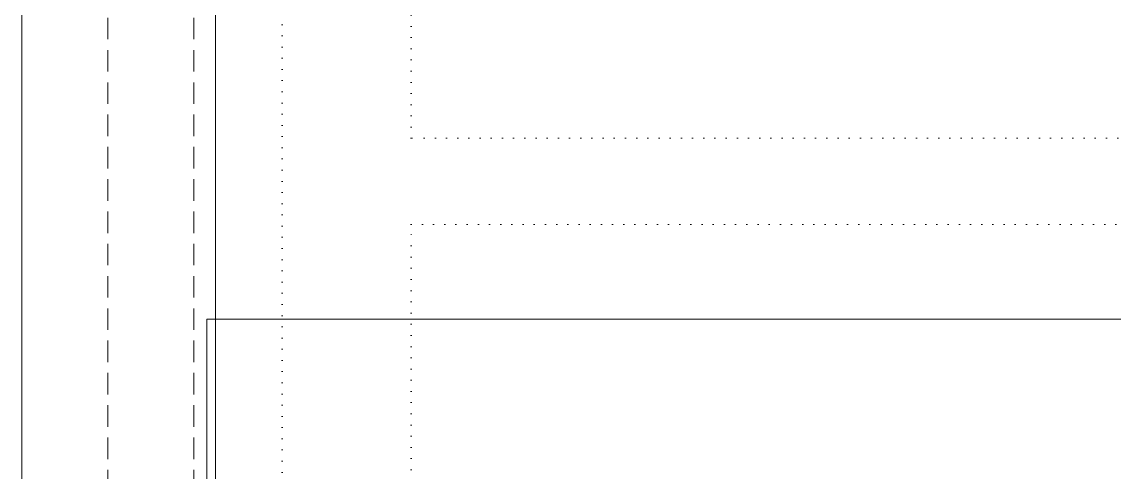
# Model space of a CAD drawing. Extents: x -1286 to 34975, y -230 to 6637.
# Drawn here: x 30690.8 to 30944.7, y 1632 to 1736.6 of the extents above; entities that cross this region are included whole.
import ezdxf

# ---------------------------------------------------------------- set-up
doc = ezdxf.new("R2010")
doc.units = 0
doc.header["$LTSCALE"] = 20
doc.linetypes.add('DOT2', pattern=[0.125, 0, -0.125])
doc.linetypes.add('HIDDEN', pattern=[0.375, 0.25, -0.125])
doc.layers.get('0').update_dxf_attribs({"color": 9, "lineweight": 9})
for name, color, linetype, lineweight in [('06A', 9, 'Continuous', 9), ('06D', 9, 'Continuous', 9), ('20', 9, 'DOT2', 9)]:
    doc.layers.add(name, color=color, linetype=linetype, lineweight=lineweight)

# ---------------------------------------------------------------- blocks, each defined once
blk = doc.blocks.new('catikatirevizepergole-krt')
for points in [[(0, 0), (-830, 0), (-830, 1638), (0, 1638)], [(-30, 990), (-30, 920), (-800, 920), (-800, 990)], [(-30, 900), (-30, 830), (-800, 830), (-800, 900)]]:
    blk.add_lwpolyline(points, close=True)

msp = doc.modelspace()

# ---------------------------------------------------------------- linework, layer by layer
at = {"layer": '06A'}
msp.add_lwpolyline([(30690.84, 2410.5), (30690.84, 2410.5), (30735.84, 2410.5), (30735.84, 787.5), (30690.84, 787.5), (30690.84, 2410.5)], dxfattribs=at)
at = {"layer": '06D', "linetype": 'HIDDEN'}
for points in [[(30710.84, 787.5), (30710.84, 2410.5)], [(30730.84, 787.5), (30730.84, 2410.5)]]:
    msp.add_lwpolyline(points, dxfattribs=at)
at = {"layer": '06D'}
msp.add_lwpolyline([(31233.84, 1417.5), (31233.84, 1667.5), (30733.84, 1667.5), (30733.84, 1417.5)], close=True, dxfattribs=at)

# ---------------------------------------------------------------- block references
at = {"layer": '20'}
msp.add_blockref('catikatirevizepergole-krt', (31581.35, 789.5), dxfattribs=at)

doc.saveas('drawing.dxf')
